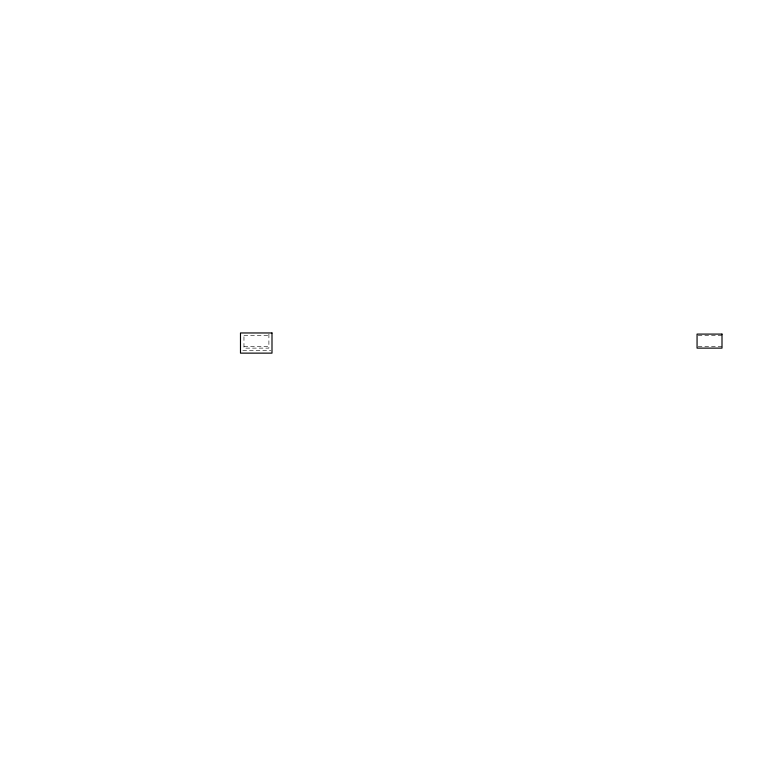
<?xml version="1.0" encoding="UTF-8"?>
<svg xmlns="http://www.w3.org/2000/svg" width="760" height="760" viewBox="0 0 760 760"><rect width="100%" height="100%" fill="white"/><g stroke="black" fill="none" stroke-linecap="round" stroke-linejoin="round"><path stroke-width="0.57" stroke-dasharray="3.8 2.85" d="M243.96 335.654L268.897 335.654M698.193 335.654L722 335.654M243.96 346.56L268.897 346.56M698.193 346.56L722 346.56M242.82 350.607L270.826 350.607M268.897 334.096L268.897 348.118L243.96 348.118L243.96 334.096"/><path stroke-width="1.14" d="M271.995 332.966L240.483 332.966L240.483 353.134L271.995 353.134L271.995 332.966M722 334.096L697.062 334.096L697.062 348.118L722 348.118L722 334.096"/></g></svg>
